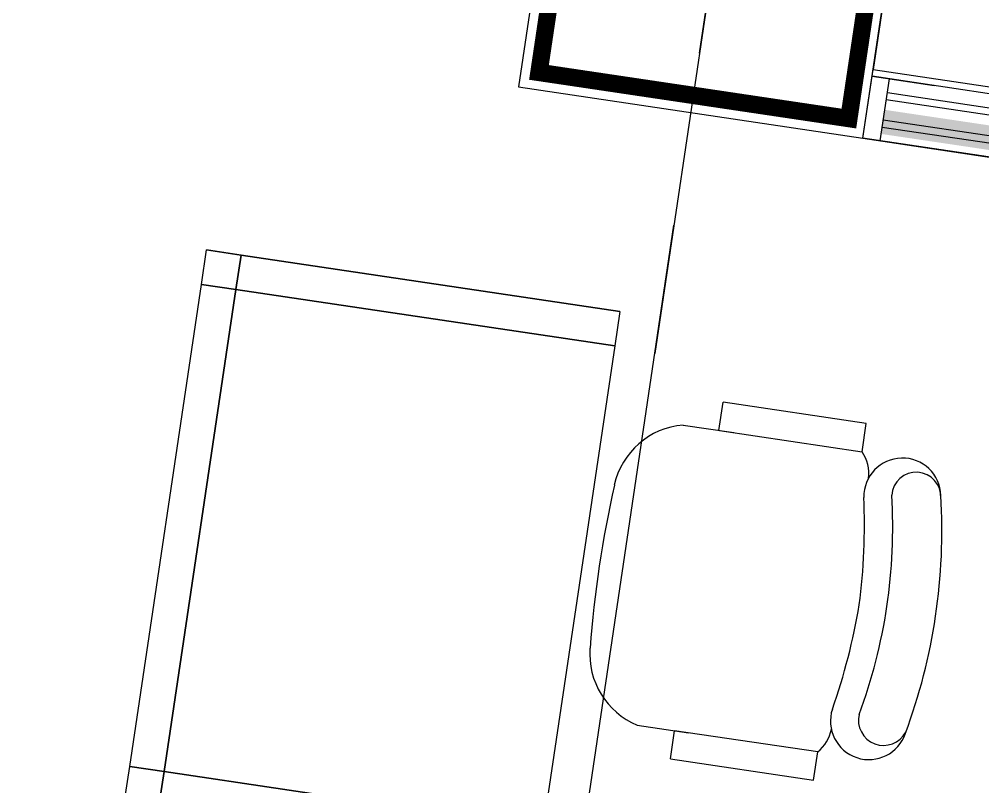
# Model space of a CAD drawing. Header units: millimetres. Extents: x 338 to 506, y 179 to 335.
# Drawn here: x 416.412 to 417.795, y 221.3 to 222.403 of the extents above; entities that cross this region are included whole.
import ezdxf

# ---------------------------------------------------------------- set-up
doc = ezdxf.new("R2010")
doc.units = ezdxf.units.MM
doc.linetypes.add('CENTER', pattern=[2, 1.25, -0.25, 0.25, -0.25])
doc.linetypes.add('DASHED2', pattern=[0.375, 0.25, -0.125])
for name, color, linetype in [('COLUMNAS', 252, 'Continuous'), ('CUBIERTA', 254, 'Continuous'), ('EJES-COLUMNAS', 3, 'CENTER'), ('EJES_DE_COLUMNA', 255, 'DASHED2'), ('EQUIPAMENTO', 4, 'Continuous'), ('MOBILIARIO_MOVIL', 253, 'Continuous'), ('MUROS', 32, 'Continuous'), ('PUPITRES', 8, 'Continuous'), ('VENTANAS', 144, 'Continuous')]:
    doc.layers.add(name, color=color, linetype=linetype)

# ---------------------------------------------------------------- blocks, each defined once
blk = doc.blocks.new('*U607')
at = {"layer": 'VENTANAS', "color": 18, "linetype": 'Continuous', "extrusion": (0, 0, -1)}
for points in [[(-3076.5413, 1996.2752), (-3077.2683, 1996.2402), (-3076.5413, 1996.2402)], [(-3076.5413, 1996.2752), (-3077.2683, 1996.2752), (-3077.2683, 1996.2402)]]:
    blk.add_solid(points, dxfattribs=at)
blk = doc.blocks.new('VENTANA_V7')
at = {"layer": 'VENTANAS', "color": 18}
for p, q in [((3079.3763, 1996.3202), (3076.5163, 1996.3202)), ((3076.5163, 1996.3202), (3076.6063, 1996.3202)), ((3076.5163, 1996.2302), (3076.5163, 1996.3202)), ((3076.5413, 1996.2302), (3076.5413, 1996.3202)), ((3076.5413, 1996.3002), (3077.922, 1996.3002)), ((3076.5413, 1996.2902), (3077.922, 1996.2902)), ((3077.922, 1996.2602), (3076.5413, 1996.2602)), ((3076.5413, 1996.2502), (3077.922, 1996.2502)), ((3076.5163, 1996.2302), (3079.3763, 1996.2302))]:
    blk.add_line(p, q, dxfattribs=at)
at = {"layer": 'VENTANAS', "color": 18, "linetype": 'Continuous'}
blk.add_blockref('*U607', (0, 0), dxfattribs=at)
blk = doc.blocks.new('BANCA-CONCRETO_40')
at = {"layer": 'MUROS'}
blk.add_lwpolyline([(-0.5, 0), (-0.4, 0), (-0.4, -4.33), (-0.4, -4.33), (-0.4, -4.48), (-0.4, -4.48), (-0.4, -4.58), (-0.5, -4.58), (-0.5, 0)], dxfattribs=at)
at = {"layer": 'MOBILIARIO_MOVIL', "rotation": 270}
blk.add_blockref('VENTANA_V7', (-1996.73024, 3076.5163), dxfattribs=at)
blk = doc.blocks.new('SILLA-AULA')
at = {"layer": 'PUPITRES'}
for p, q in [((-0.3089, 0.1635), (-0.3089, 0.0888)), ((0.1271, 0.1618), (0.1271, 0.0881)), ((-0.3498, 0.1091), (-0.3498, -0.0987)), ((-0.3498, 0.1091), (-0.3089, 0.1091)), ((-0.3089, -0.0987), (-0.3089, 0.1091)), ((0.1269, 0.1096), (0.168, 0.1096)), ((0.1271, 0.1088), (0.1271, -0.0982)), ((0.168, -0.0982), (0.168, 0.1096)), ((-0.3498, -0.0987), (-0.3089, -0.0987)), ((0.1271, -0.0982), (0.168, -0.0982))]:
    blk.add_line(p, q, dxfattribs=at)
for centre, radius, start, end in [((-0.0911, -1.4149), 1.6658, 85.9234, 94.0766), ((-0.2016, 0.1365), 0.1106, 94.0766, 165.8334), ((0.0195, 0.1365), 0.1106, 13.2566, 85.9234), ((-0.2542, -0.1649), 0.0553, 80.2478, 260.1012), ((-0.2715, -0.0584), 0.0549, 227.1618, 267.5717), ((-0.0727, 0.7859), 0.9127, 259.1286, 268.8433), ((-0.1095, 0.7859), 0.9127, 271.1567, 280.8714), ((0.072, -0.1649), 0.0553, 279.8988, 99.7522), ((0.0898, -0.0579), 0.0549, 270.7226, 312.8382), ((-0.2498, -0.1856), 0.0362, 85.0872, 250.3213), ((-0.0876, 0.6001), 0.7663, 258.0112, 281.9888), ((0.0746, -0.1846), 0.0352, 274.9128, 94.9128), ((-0.0911, 0.5988), 0.8362, 258.0899, 281.9101)]:
    blk.add_arc(centre, radius, start, end, dxfattribs=at)
blk = doc.blocks.new('*U152')
at = {"layer": 'PUPITRES'}
for p, q in [((2.5, -0.14972), (2.55, -0.14972)), ((2.55, -0.14972), (2.55, -0.19972)), ((2.55, -0.19972), (2.55, -0.14972)), ((2.55, -0.14972), (3.25, -0.14972)), ((3.25, -0.14972), (3.25, -0.19972)), ((3.25, -0.19972), (3.25, -0.14972)), ((3.25, -0.14972), (3.3, -0.14972)), ((3.3, -0.19972), (3.3, -0.14972)), ((3.3, -0.14972), (3.3, -0.19972)), ((2.5, -0.19972), (2.55, -0.19972)), ((2.55, -0.19972), (2.5, -0.19972)), ((2.55, -0.19972), (2.55, -0.74972)), ((3.25, -0.19972), (2.55, -0.19972)), ((2.55, -0.74972), (2.55, -0.19972)), ((2.55, -0.19972), (3.25, -0.19972)), ((3.25, -0.74972), (3.25, -0.19972)), ((3.25, -0.19972), (3.3, -0.19972)), ((3.3, -0.19972), (3.25, -0.19972)), ((3.25, -0.19972), (3.25, -0.74972)), ((3.3, -0.74972), (3.3, -0.19972)), ((3.3, -0.19972), (3.3, -0.74972)), ((3.25, -0.74972), (2.55, -0.74972)), ((3.3, -0.74972), (3.25, -0.74972))]:
    blk.add_line(p, q, dxfattribs=at)
at = {"layer": 'MUROS'}
blk.add_blockref('SILLA-AULA', (3.02485, -1.02539), dxfattribs=at)
blk = doc.blocks.new('*U153')
at = {"layer": 'MUROS', "color": 0, "linetype": 'ByBlock'}
blk.add_blockref('*U152', (0, 0), dxfattribs=at)
blk = doc.blocks.new('*U154')
at = {"layer": 'MUROS'}
blk.add_blockref('*U153', (3.31529, 5.63845), dxfattribs=at)
blk = doc.blocks.new('EJES_ESTRUCTURALES')
at = {"layer": 'EJES_DE_COLUMNA', "color": 9, "linetype": 'CENTER'}
blk.add_line((661.47768, 169.90297), (759.37077, 169.90297), dxfattribs=at)
blk = doc.blocks.new('COLUMNAS')
at = {"layer": 'COLUMNAS', "color": 6}
blk.add_lwpolyline([(-602.8912, 193.986), (-603.3912, 193.986), (-603.3912, 193.486), (-602.8912, 193.486), (-602.8912, 193.986)], dxfattribs=at)
at = {"layer": 'COLUMNAS', "color": 6, "const_width": 0.025}
blk.add_lwpolyline([(-603.3662, 193.5101), (-602.9162, 193.5101), (-602.9162, 193.9601), (-603.3662, 193.9601)], close=True, dxfattribs=at)
at = {"layer": 'EJES-COLUMNAS'}
blk.add_line((-602.5412, 193.736), (-603.7412, 193.736), dxfattribs=at)
blk = doc.blocks.new('A$C7152A42C')
at = {"layer": 'EQUIPAMENTO'}
blk.add_lwpolyline([(44.1704, 74.36772), (43.7704, 74.36772), (43.7704, 69.78772), (44.1704, 69.78772)], close=True, dxfattribs=at)
at = {"layer": 'CUBIERTA'}
blk.add_blockref('COLUMNAS', (647.06158, -119.11823), dxfattribs=at)
at = {"layer": 'EJES_DE_COLUMNA'}
blk.add_blockref('EJES_ESTRUCTURALES', (-631.22088, -95.28525), dxfattribs=at)
at = {"layer": 'MUROS'}
for name, p in [('*U154', (36.75745, 69.78772)), ('BANCA-CONCRETO_40', (44.1704, 74.36772))]:
    blk.add_blockref(name, p, dxfattribs=at)

msp = doc.modelspace()

# ---------------------------------------------------------------- block references
at = {"layer": 'MUROS', "color": 32, "rotation": 81.53046525965426}
msp.add_blockref('A$C7152A42C', (484.7482, 168.0844), dxfattribs=at)

doc.saveas('drawing.dxf')
